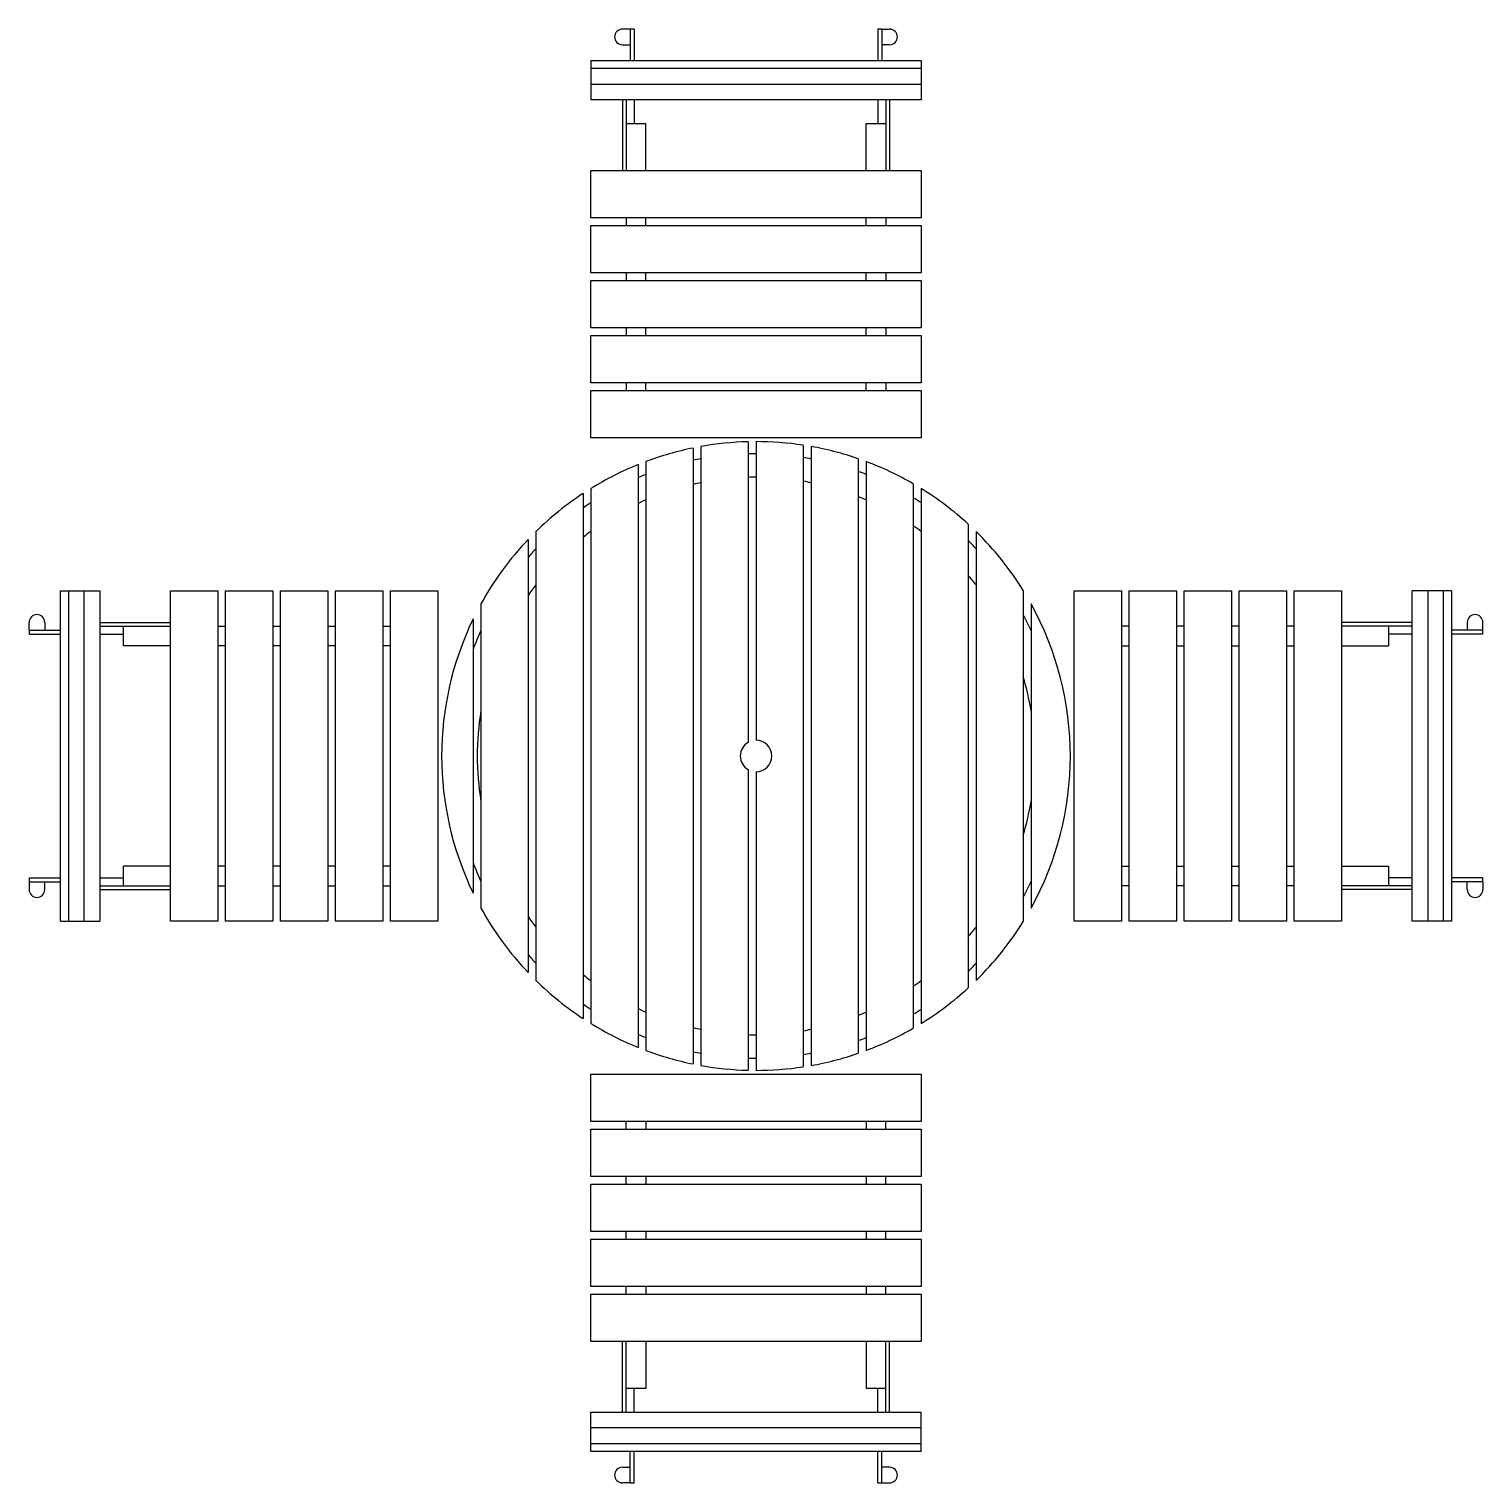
# Model space of a CAD drawing. Extents: x -92 to 92, y -92 to 92.
import ezdxf

# ---------------------------------------------------------------- set-up
doc = ezdxf.new("R2010")
doc.units = 0
doc.header["$MEASUREMENT"] = 0
doc.layers.get('0').update_dxf_attribs({"linetype": 'CONTINUOUS'})

msp = doc.modelspace()

# ---------------------------------------------------------------- linework, layer by layer
at = {"color": 0, "linetype": 'ByBlock'}
for p, q in [((-16, 92.5), (-17, 92.5)), ((-16, 92.5), (-16, 88.5)), ((-15.5, 92.5), (-16, 92.5)), ((-15.5, 92.5), (-15.5, 88.5)), ((15.5, 92.5), (15.5, 88.5)), ((16, 92.5), (15.5, 92.5)), ((16, 92.5), (16, 88.5)), ((16, 92.5), (17, 92.5)), ((-17, 90.5), (-16, 90.5)), ((17, 90.5), (16, 90.5)), ((-21, 88.5), (21, 88.5)), ((-21, 88.5), (-21, 83.5)), ((21, 87.5), (-21, 87.5)), ((21, 88.5), (21, 83.5)), ((-21, 85.5), (21, 85.5)), ((21, 83.5), (-21, 83.5)), ((-17, 83.5), (-17, 74.5)), ((-16.5, 83.5), (-16.5, 74.5)), ((-15.5, 83.5), (-15.5, 80.5)), ((15.5, 83.5), (15.5, 80.5)), ((16.5, 83.5), (16.5, 74.5)), ((17, 83.5), (17, 74.5)), ((-16.5, 80.5), (-14, 80.5)), ((-14, 74.5), (-14, 80.5)), ((14, 80.5), (16.5, 80.5)), ((14, 74.5), (14, 80.5)), ((-21, 74.5), (21, 74.5)), ((-21, 68.5), (-21, 74.5)), ((21, 74.5), (21, 68.5)), ((21, 68.5), (-21, 68.5)), ((-16.5, 68.5), (-16.5, 67.5)), ((-14, 67.5), (-14, 68.5)), ((14, 67.5), (14, 68.5)), ((16.5, 68.5), (16.5, 67.5)), ((-21, 67.5), (21, 67.5)), ((-21, 61.5), (-21, 67.5)), ((21, 67.5), (21, 61.5)), ((21, 61.5), (-21, 61.5)), ((-16.5, 61.5), (-16.5, 60.5)), ((-14, 60.5), (-14, 61.5)), ((14, 60.5), (14, 61.5)), ((16.5, 61.5), (16.5, 60.5)), ((-21, 60.5), (21, 60.5)), ((-21, 54.5), (-21, 60.5)), ((21, 60.5), (21, 54.5)), ((21, 54.5), (-21, 54.5)), ((-16.5, 54.5), (-16.5, 53.5)), ((-14, 53.5), (-14, 54.5)), ((14, 53.5), (14, 54.5)), ((16.5, 54.5), (16.5, 53.5)), ((-21, 53.5), (21, 53.5)), ((-21, 47.5), (-21, 53.5)), ((21, 53.5), (21, 47.5)), ((21, 47.5), (-21, 47.5)), ((-21, 40.5), (-21, 46.5)), ((-21, 46.5), (21, 46.5)), ((-16.5, 47.5), (-16.5, 46.5)), ((-14, 46.5), (-14, 47.5)), ((14, 46.5), (14, 47.5)), ((16.5, 47.5), (16.5, 46.5)), ((21, 46.5), (21, 40.5)), ((21, 40.5), (-21, 40.5)), ((-8, 39.19), (-8, -39.19)), ((-7, 39.38), (-7, -39.38)), ((-1, 39.99), (-1, 1.73)), ((0, 40), (0, 2)), ((6, 39.55), (6, -39.55)), ((7, 39.38), (7, -39.38)), ((-15, 37.08), (-15, -37.08)), ((-14, 37.47), (-14, -37.47)), ((13, 37.83), (13, -37.83)), ((14, 37.47), (14, -37.47)), ((-22, 33.41), (-22, -33.41)), ((-21, 34.04), (-21, -34.04)), ((20, 34.64), (20, -34.64)), ((21, 34.04), (21, -34.04)), ((-28, 28.57), (-28, -28.57)), ((27, 29.51), (27, -29.51)), ((28, 28.57), (28, -28.57)), ((-29, 27.55), (-29, -27.55)), ((-88.5, 21), (-83.5, 21)), ((-88.5, -21), (-88.5, 21)), ((-87.5, 21), (-87.5, -21)), ((-85.5, -21), (-85.5, 21)), ((-83.5, 21), (-83.5, -21)), ((-74.5, 21), (-68.5, 21)), ((-74.5, -21), (-74.5, 21)), ((-68.5, 21), (-68.5, -21)), ((-67.5, 21), (-61.5, 21)), ((-67.5, -21), (-67.5, 21)), ((-61.5, 21), (-61.5, -21)), ((-60.5, 21), (-54.5, 21)), ((-60.5, -21), (-60.5, 21)), ((-54.5, 21), (-54.5, -21)), ((-53.5, 21), (-47.5, 21)), ((-53.5, -21), (-53.5, 21)), ((-47.5, 21), (-47.5, -21)), ((-46.5, 21), (-40.5, 21)), ((-46.5, -21), (-46.5, 21)), ((-40.5, 21), (-40.5, -21)), ((34, 21.07), (34, -21.07)), ((40.5, -21), (40.5, 21)), ((40.5, 21), (46.5, 21)), ((46.5, 21), (46.5, -21)), ((47.5, -21), (47.5, 21)), ((47.5, 21), (53.5, 21)), ((53.5, 21), (53.5, -21)), ((54.5, -21), (54.5, 21)), ((54.5, 21), (60.5, 21)), ((60.5, 21), (60.5, -21)), ((61.5, -21), (61.5, 21)), ((61.5, 21), (67.5, 21)), ((67.5, 21), (67.5, -21)), ((68.5, -21), (68.5, 21)), ((68.5, 21), (74.5, 21)), ((74.5, 21), (74.5, -21)), ((83.5, -21), (83.5, 21)), ((88.5, 21), (83.5, 21)), ((85.5, 21), (85.5, -21)), ((87.5, -21), (87.5, 21)), ((88.5, 21), (88.5, -21)), ((-35, 19.36), (-35, -19.36)), ((35, 19.36), (35, -19.36)), ((-92.5, 16), (-92.5, 17)), ((-90.5, 17), (-90.5, 16)), ((-83.5, 17), (-74.5, 17)), ((-36, 17.44), (-36, -17.44)), ((83.5, 17), (74.5, 17)), ((90.5, 17), (90.5, 16)), ((92.5, 16), (92.5, 17)), ((-92.5, 16), (-92.5, 15.5)), ((-92.5, 16), (-88.5, 16)), ((-92.5, 15.5), (-88.5, 15.5)), ((-83.5, 16.5), (-74.5, 16.5)), ((-83.5, 15.5), (-80.5, 15.5)), ((-80.5, 14), (-80.5, 16.5)), ((-68.5, 16.5), (-67.5, 16.5)), ((-61.5, 16.5), (-60.5, 16.5)), ((-54.5, 16.5), (-53.5, 16.5)), ((-47.5, 16.5), (-46.5, 16.5)), ((47.5, 16.5), (46.5, 16.5)), ((54.5, 16.5), (53.5, 16.5)), ((61.5, 16.5), (60.5, 16.5)), ((68.5, 16.5), (67.5, 16.5)), ((83.5, 16.5), (74.5, 16.5)), ((80.5, 16.5), (80.5, 14)), ((83.5, 15.5), (80.5, 15.5)), ((92.5, 16), (88.5, 16)), ((92.5, 15.5), (88.5, 15.5)), ((92.5, 15.5), (92.5, 16)), ((-74.5, 14), (-80.5, 14)), ((-67.5, 14), (-68.5, 14)), ((-60.5, 14), (-61.5, 14)), ((-53.5, 14), (-54.5, 14)), ((-46.5, 14), (-47.5, 14)), ((46.5, 14), (47.5, 14)), ((53.5, 14), (54.5, 14)), ((60.5, 14), (61.5, 14)), ((67.5, 14), (68.5, 14)), ((74.5, 14), (80.5, 14)), ((-1, -1.73), (-1, -39.99)), ((0, -2), (0, -40)), ((-74.5, -14), (-80.5, -14)), ((-80.5, -16.5), (-80.5, -14)), ((-67.5, -14), (-68.5, -14)), ((-60.5, -14), (-61.5, -14)), ((-53.5, -14), (-54.5, -14)), ((-46.5, -14), (-47.5, -14)), ((46.5, -14), (47.5, -14)), ((53.5, -14), (54.5, -14)), ((60.5, -14), (61.5, -14)), ((67.5, -14), (68.5, -14)), ((74.5, -14), (80.5, -14)), ((80.5, -14), (80.5, -16.5)), ((-92.5, -15.5), (-92.5, -16)), ((-92.5, -15.5), (-88.5, -15.5)), ((-92.5, -16), (-92.5, -17)), ((-92.5, -16), (-88.5, -16)), ((-90.5, -17), (-90.5, -16)), ((-83.5, -15.5), (-80.5, -15.5)), ((-83.5, -16.5), (-74.5, -16.5)), ((-68.5, -16.5), (-67.5, -16.5)), ((-61.5, -16.5), (-60.5, -16.5)), ((-54.5, -16.5), (-53.5, -16.5)), ((-47.5, -16.5), (-46.5, -16.5)), ((47.5, -16.5), (46.5, -16.5)), ((54.5, -16.5), (53.5, -16.5)), ((61.5, -16.5), (60.5, -16.5)), ((68.5, -16.5), (67.5, -16.5)), ((83.5, -16.5), (74.5, -16.5)), ((83.5, -15.5), (80.5, -15.5)), ((92.5, -15.5), (88.5, -15.5)), ((92.5, -16), (88.5, -16)), ((90.5, -17), (90.5, -16)), ((92.5, -16), (92.5, -15.5)), ((92.5, -16), (92.5, -17)), ((-83.5, -17), (-74.5, -17)), ((83.5, -17), (74.5, -17)), ((-88.5, -21), (-83.5, -21)), ((-68.5, -21), (-74.5, -21)), ((-61.5, -21), (-67.5, -21)), ((-54.5, -21), (-60.5, -21)), ((-47.5, -21), (-53.5, -21)), ((-40.5, -21), (-46.5, -21)), ((46.5, -21), (40.5, -21)), ((53.5, -21), (47.5, -21)), ((60.5, -21), (54.5, -21)), ((67.5, -21), (61.5, -21)), ((74.5, -21), (68.5, -21)), ((88.5, -21), (83.5, -21)), ((-21, -40.5), (21, -40.5)), ((-21, -46.5), (-21, -40.5)), ((21, -40.5), (21, -46.5)), ((21, -46.5), (-21, -46.5)), ((-21, -53.5), (-21, -47.5)), ((-21, -47.5), (21, -47.5)), ((-16.5, -47.5), (-16.5, -46.5)), ((-14, -46.5), (-14, -47.5)), ((14, -46.5), (14, -47.5)), ((16.5, -47.5), (16.5, -46.5)), ((21, -47.5), (21, -53.5)), ((21, -53.5), (-21, -53.5)), ((-16.5, -54.5), (-16.5, -53.5)), ((-14, -53.5), (-14, -54.5)), ((14, -53.5), (14, -54.5)), ((16.5, -54.5), (16.5, -53.5)), ((-21, -60.5), (-21, -54.5)), ((-21, -54.5), (21, -54.5)), ((21, -54.5), (21, -60.5)), ((21, -60.5), (-21, -60.5)), ((-16.5, -61.5), (-16.5, -60.5)), ((-14, -60.5), (-14, -61.5)), ((14, -60.5), (14, -61.5)), ((16.5, -61.5), (16.5, -60.5)), ((-21, -67.5), (-21, -61.5)), ((-21, -61.5), (21, -61.5)), ((21, -61.5), (21, -67.5)), ((21, -67.5), (-21, -67.5)), ((-16.5, -68.5), (-16.5, -67.5)), ((-14, -67.5), (-14, -68.5)), ((14, -67.5), (14, -68.5)), ((16.5, -68.5), (16.5, -67.5)), ((-21, -74.5), (-21, -68.5)), ((-21, -68.5), (21, -68.5)), ((21, -68.5), (21, -74.5)), ((21, -74.5), (-21, -74.5)), ((-17, -83.5), (-17, -74.5)), ((-16.5, -83.5), (-16.5, -74.5)), ((-14, -74.5), (-14, -80.5)), ((14, -74.5), (14, -80.5)), ((16.5, -83.5), (16.5, -74.5)), ((17, -83.5), (17, -74.5)), ((-14, -80.5), (-16.5, -80.5)), ((-15.5, -83.5), (-15.5, -80.5)), ((16.5, -80.5), (14, -80.5)), ((15.5, -83.5), (15.5, -80.5)), ((-21, -83.5), (21, -83.5)), ((-21, -88.5), (-21, -83.5)), ((21, -88.5), (21, -83.5)), ((21, -85.5), (-21, -85.5)), ((-21, -87.5), (21, -87.5)), ((21, -88.5), (-21, -88.5)), ((-16, -92.5), (-16, -88.5)), ((-15.5, -92.5), (-15.5, -88.5)), ((15.5, -92.5), (15.5, -88.5)), ((16, -92.5), (16, -88.5)), ((-17, -90.5), (-16, -90.5)), ((17, -90.5), (16, -90.5)), ((-16, -92.5), (-17, -92.5)), ((-16, -92.5), (-15.5, -92.5)), ((15.5, -92.5), (16, -92.5)), ((16, -92.5), (17, -92.5))]:
    msp.add_line(p, q, dxfattribs=at)
for centre, radius, start, end in [((-17, 91.5), 1, 90, 270), ((17, 91.5), 1, 270, 90), ((0, 0), 40, 101.537, 110.4873), ((0, 0), 40, 91.4325, 100.0787), ((0, 0), 40, 81.3731, 90), ((0, 0), 40, 71.0344, 79.9213), ((0, 0), 40, 112.0243, 121.6682), ((0, 0), 38.47, 100.485, 102.0037), ((0, 0), 38.47, 90, 91.4897), ((0, 0), 38.47, 79.515, 81.0263), ((0, 0), 40, 60, 69.5127), ((0, 0), 38.47, 111.3433, 112.9515), ((0, 0), 35.47, 90, 91.6157), ((0, 0), 38.47, 68.6567, 70.2475), ((0, 0), 40, 123.367, 134.427), ((0, 0), 35.47, 101.3832, 103.0362), ((0, 0), 35.47, 78.6168, 80.2602), ((0, 0), 40, 47.5458, 58.3318), ((0, 0), 38.47, 123.0884, 124.8849), ((0, 0), 35.47, 113.2498, 115.0201), ((0, 0), 35.47, 66.7502, 68.4973), ((0, 0), 38.47, 56.9116, 58.6721), ((0, 0), 35.47, 126.307, 128.3386), ((0, 0), 35.47, 53.693, 55.673), ((0, 0), 40, 31.7883, 45.573), ((0, 0), 40, 136.4688, 151.045), ((0, 0), 38.47, 136.7115, 138.9299), ((0, 0), 38.47, 43.2885, 45.4193), ((0, 0), 35.47, 37.8629, 40.4223), ((0, 0), 35.47, 142.1371, 144.853), ((0, 0), 40, 331.045, 28.955), ((-91.5, 17), 1, 0, 180), ((0, 0), 40, 154.1581, 205.8419), ((0, 0), 38.47, 24.5102, 27.8847), ((91.5, 17), 1, 0, 180), ((0, 0), 38.47, 155.4898, 159.3715), ((0, 0), 35.47, 9.3011, 16.5328), ((0, 0), 35.47, 170.6989, 189.3011), ((0, 0), 2, 270, 90), ((0, 0), 2, 120, 240), ((0, 0), 35.47, 343.4672, 350.6989), ((0, 0), 38.47, 200.6285, 204.5102), ((0, 0), 38.47, 332.1153, 335.4898), ((-91.5, -17), 1, 180, 0), ((91.5, -17), 1, 180, 0), ((0, 0), 40, 208.955, 223.5312), ((0, 0), 35.47, 215.147, 217.8629), ((0, 0), 35.47, 319.5777, 322.1371), ((0, 0), 40, 314.427, 328.2117), ((0, 0), 38.47, 221.0701, 223.2885), ((0, 0), 38.47, 314.5807, 316.7115), ((0, 0), 40, 225.573, 236.633), ((0, 0), 35.47, 231.6614, 233.693), ((0, 0), 35.47, 304.327, 306.307), ((0, 0), 40, 301.6682, 312.4542), ((0, 0), 38.47, 235.1151, 236.9116), ((0, 0), 35.47, 244.9799, 246.7502), ((0, 0), 35.47, 291.5027, 293.2498), ((0, 0), 38.47, 301.3279, 303.0884), ((0, 0), 40, 238.3318, 247.9757), ((0, 0), 35.47, 256.9638, 258.6168), ((0, 0), 35.47, 279.7398, 281.3832), ((0, 0), 40, 290.4873, 300), ((0, 0), 38.47, 247.0485, 248.6567), ((0, 0), 35.47, 268.3843, 270), ((0, 0), 38.47, 289.7525, 291.3433), ((0, 0), 40, 249.5127, 258.463), ((0, 0), 38.47, 257.9963, 259.515), ((0, 0), 38.47, 268.5103, 270), ((0, 0), 38.47, 278.9737, 280.485), ((0, 0), 40, 280.0787, 288.9656), ((0, 0), 40, 259.9213, 268.5675), ((0, 0), 40, 270, 278.6269), ((-17, -91.5), 1, 90, 270), ((17, -91.5), 1, 270, 90)]:
    msp.add_arc(centre, radius, start, end, dxfattribs=at)

doc.saveas('drawing.dxf')
